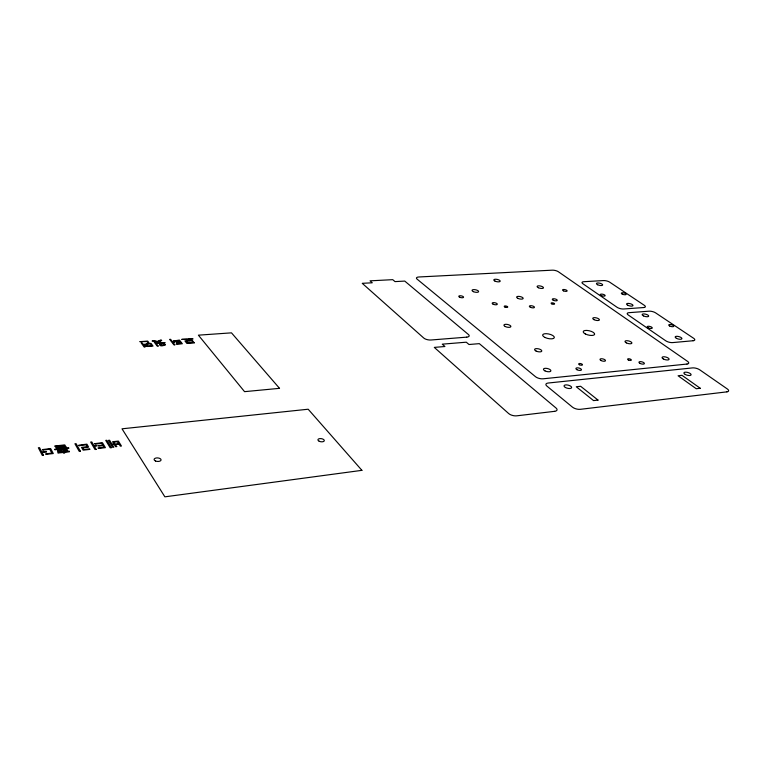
<?xml version="1.0" encoding="UTF-8"?>
<svg xmlns="http://www.w3.org/2000/svg" width="767" height="767" viewBox="0 0 767 767"><rect width="100%" height="100%" fill="white"/><g stroke="black" fill="none" stroke-linecap="round" stroke-linejoin="round"><path stroke-width="1.15" d="M57.899 450.67L61.619 449.635L61.312 449.078L54.86 449.788L54.601 449.309L68.637 447.765L68.896 448.235L62.482 448.944L62.779 449.51L67.132 449.644A1.371 0.681 1.9 0 1 67.573 449.951L67.678 450.152A1.371 0.681 1.9 0 1 67.563 450.497L63.287 451.581L58.397 451.523A1.371 0.681 1.7 0 1 57.937 451.236L57.813 450.996M175.029 340.816L178.816 340.529L179.881 341.871L176.372 342.13L180.168 342.245L181.108 343.443L176.276 343.789L176.583 344.182L182.345 343.76L179.459 340.088L173.467 340.989A21.936 9.453 5.7 0 1 175.029 340.816M155.998 341.507L156.899 341.794A2.033 0.863 5.2 0 1 157.571 342.226L158.501 342.159M160.869 340.107L161.712 340.423A6.404 2.732 5.4 0 0 158.874 341.267L158.472 341.66A2.061 0.872 5.3 0 0 158.491 342.159M57.832 451.034A1.371 0.681 1.7 0 1 57.918 450.699M156.017 341.488A6.788 2.895 5.1 0 0 152.182 341.123L152.403 340.711A7.037 3.001 5.1 0 1 157.532 341.545A6.75 2.876 5.4 0 1 160.936 340.174M159.996 344.575C165.336 347.47 165.26 342.005 160.015 344.517M165.375 344.747C157.197 348.841 158.357 339.973 165.375 344.795M66.413 450.239C57.525 453.441 57.487 448.676 66.413 450.239M79.269 445.694L78.665 445.253L81.11 444.85A78.157 40.67 2.5 0 1 82.721 444.649L86.92 444.16L88.636 447.123L82.97 447.755L83.967 449.491L89.634 448.858L89.931 449.376L83.104 450.143L81.532 447.372L87.189 446.749L86.067 444.802L79.269 445.694M42.99 450.047L42.473 449.577L50.641 448.561L53.287 453.546L45.867 454.38L45.589 453.834L51.82 453.144L49.74 449.222L42.99 450.047M94.811 443.633L95.041 444.151A26.385 13.25 2.8 0 1 96.968 443.863L101.599 443.326L102.692 445.148L98.397 445.627L98.694 446.126L102.989 445.646L103.957 447.276L98.042 447.938L98.349 448.455L105.405 447.669L102.442 442.693L94.811 443.633M361.909 470.344L164.876 496.834L122.011 428.811L308.181 409.223L361.909 470.344M554.666 411.323L516.728 415.829A5.887 2.598 13.1 0 1 508.713 413.586L434.285 347.393L444.927 346.511L442.252 344.162L466.288 342.197L469.001 344.508L479.317 343.645L556.046 408.034A5.8 2.493 13.8 0 1 554.666 411.323M726.905 391.86L580.322 409.319A5.762 2.435 14.2 0 1 572.46 407.143L546.852 386.05A5.59 2.32 13.5 0 1 548.223 383.021L692.524 367.901A5.292 1.975 15.5 0 1 699.734 369.819L727.289 388.936A5.455 2.061 16.2 0 1 726.905 391.86M598.011 400.086L593.572 400.604L576.266 386.76L580.657 386.29L598.011 400.086M700.242 388.265L696.244 388.735L678.066 375.763L682.036 375.341L700.242 388.265M69.164 451.284L57.755 452.559L58.014 453.038L63.153 452.463L63.536 453.163L64.696 453.029L64.313 452.329L69.433 451.763L69.164 451.284M116.699 446.576L115.587 446.701L114.187 444.409L112.241 444.62L113.832 447.238L112.701 447.372L108.444 440.344L109.576 440.22L111.934 444.112L113.88 443.892L112.567 441.734L118.406 441.092L121.454 446.039L120.352 446.164L119.144 444.198L115.501 444.601L116.699 446.576M43.498 455.291L42.31 455.425L38.35 447.755L39.529 447.621L41.782 451.964L46.298 451.456L46.576 451.984L42.051 452.482L43.498 455.291M80.334 451.159L79.174 451.293L74.936 443.757L76.086 443.633L80.334 451.159M96.143 449.385L95.003 449.52L90.65 442.051L91.791 441.926L94.005 445.723L96.901 445.397L97.198 445.905L94.303 446.221L96.143 449.385M111.349 447.679L110.189 447.813L105.731 440.402L106.881 440.277L111.349 447.679M65.952 446.969L57.333 447.918L57.026 447.343L65.636 446.404L64.811 444.898L54.716 446.001L54.975 446.48L63.92 445.502L64.236 446.078L55.627 447.017L56.432 448.532L66.211 447.458L65.952 446.969M117.619 441.715L113.976 442.118L115.184 444.093L118.827 443.69L117.619 441.715M156.832 343.127L165.164 342.811L161.377 342.715L160.619 341.708L159.661 341.775L160.428 342.791L156.832 343.127M686.992 364.057L543.074 378.802A5.513 2.263 13.2 0 1 535.558 376.741L417.037 279.092A4.784 1.735 10.5 0 1 418.83 276.983L552.24 270.176A4.516 1.524 12.5 0 1 558.386 271.758L687.558 361.372A5.225 1.937 15.3 0 1 686.992 364.057M279.524 388.332L244.558 391.659L198.385 335.169L231.481 332.849L279.524 388.332M693.109 340.74L672.63 342.6A5.033 1.812 14.8 0 1 665.727 340.788L628.192 314.94A4.823 1.697 14 0 1 628.988 312.668L649.083 311.181A4.794 1.659 14.2 0 1 655.622 312.878L693.627 338.285A4.995 1.764 15 0 1 693.109 340.74M466.748 337.144L430.939 340.002A5.311 2.138 10.8 0 1 423.777 338.055L362.235 283.32L372.273 282.793L370.039 280.837L392.733 279.667L395.005 281.604L404.755 281.086L468.455 334.537A5.235 2.071 11.5 0 1 466.748 337.144M146.698 345.562L144.234 345.735L143.573 344.834L146.027 344.661L146.698 345.562M146.967 345.936L144.503 346.118L145.145 346.981L144.177 347.058L141.195 342.964L142.154 342.897L143.295 344.46L150.984 343.328L153.026 346.07L147.379 346.483L146.967 345.936M192.987 342.523L187.474 342.926L186.122 341.219L191.616 340.816L192.987 342.523M151.789 345.754L148.041 346.032L146.593 344.057L150.322 343.779L151.789 345.754M194.233 342.839L186.851 343.376L184.885 340.893L188.097 340.663L187.081 339.397L181.731 339.378L192.738 338.592L193.044 338.966L188.02 339.33L189.037 340.596L192.249 340.366L194.233 342.839M158.146 346.032L157.197 346.099L154.225 342.14L155.174 342.072L158.146 346.032M174.847 344.805L173.908 344.872L169.651 339.369L170.581 339.302L172.748 342.101L175.116 341.929L173.035 342.475L174.847 344.805M147.053 341.545L139.834 341.651L147.724 341.094L149.019 342.839L148.06 342.907L147.053 341.545M643.657 307.548L623.619 308.986A4.765 1.659 13.7 0 1 617.08 307.289L582.862 283.723A4.583 1.553 13 0 1 583.831 281.7L603.466 280.569A4.554 1.524 13.3 0 1 609.679 282.16L644.366 305.352A4.727 1.62 14 0 1 643.657 307.548M545.069 337.499A5.983 2.282 12.9 0 0 554.32 337.643A5.983 2.282 12.9 0 0 546.104 333.674A5.983 2.282 12.9 0 0 545.069 337.499M585.355 333.961A5.887 2.196 13.5 0 0 594.607 334.431A5.887 2.196 13.5 0 0 586.793 330.414A5.887 2.196 13.5 0 0 585.355 333.961M563.524 290.856A2.339 0.815 12.8 0 0 567.129 290.961A2.339 0.815 12.8 0 0 563.898 289.485A2.339 0.815 12.8 0 0 563.524 290.856M459.769 297.27A2.445 0.901 11.2 0 0 463.556 297.26A2.445 0.901 11.2 0 0 460.171 295.755A2.445 0.901 11.2 0 0 459.769 297.27M155.557 461.015A3.499 1.774 4.2 0 0 161.06 460.037A3.499 1.774 4.2 0 0 156.142 457.985A3.499 1.774 4.2 0 0 155.557 461.015M319.177 441.236A3.221 1.572 8.7 0 0 324.278 440.766A3.221 1.572 8.7 0 0 319.868 438.599A3.221 1.572 8.7 0 0 319.177 441.236M473.421 291.661A3.365 1.227 11.4 0 0 478.618 291.652A3.365 1.227 11.4 0 0 473.92 289.6A3.365 1.227 11.4 0 0 473.421 291.661M538.386 287.73A3.279 1.15 12.4 0 0 543.477 287.893A3.279 1.15 12.4 0 0 539 285.832A3.279 1.15 12.4 0 0 538.386 287.73M530.39 307.27A2.598 0.949 12.4 0 0 534.446 307.375A2.598 0.949 12.4 0 0 530.908 305.697A2.598 0.949 12.4 0 0 530.39 307.27M551.847 303.885A1.764 0.633 12.7 0 0 554.589 303.953A1.764 0.633 12.7 0 0 552.154 302.821A1.764 0.633 12.7 0 0 551.847 303.885M504.907 307.03A1.802 0.662 12 0 0 507.735 307.107A1.802 0.662 12 0 0 505.319 305.947A1.802 0.662 12 0 0 504.907 307.03M579.382 364.728A1.965 0.777 13.8 0 0 582.469 364.871A1.965 0.777 13.8 0 0 579.89 363.481A1.965 0.777 13.8 0 0 579.382 364.728M628.365 359.963A1.927 0.738 14.5 0 0 631.346 360.097A1.927 0.738 14.5 0 0 628.748 358.745A1.927 0.738 14.5 0 0 628.365 359.963M601.05 360.528A2.819 1.093 14.1 0 0 605.46 360.73A2.819 1.093 14.1 0 0 601.702 358.745A2.819 1.093 14.1 0 0 601.05 360.528M640.042 363.405A2.809 1.074 14.7 0 0 644.385 363.596A2.809 1.074 14.7 0 0 640.56 361.621A2.809 1.074 14.7 0 0 640.042 363.405M576.918 369.694A2.886 1.15 13.8 0 0 581.453 369.895A2.886 1.15 13.8 0 0 577.666 367.844A2.886 1.15 13.8 0 0 576.918 369.694M493.143 304.192A2.608 0.968 11.8 0 0 497.275 304.298A2.608 0.968 11.8 0 0 493.785 302.62A2.608 0.968 11.8 0 0 493.143 304.192M553.314 300.261A2.55 0.911 12.7 0 0 557.254 300.367A2.55 0.911 12.7 0 0 553.745 298.747A2.55 0.911 12.7 0 0 553.314 300.261M517.898 298.363A3.365 1.218 12.2 0 0 523.161 298.507A3.365 1.218 12.2 0 0 518.607 296.369A3.365 1.218 12.2 0 0 517.898 298.363M505.271 326.531A3.557 1.361 12.2 0 0 510.86 326.646A3.557 1.361 12.2 0 0 506.076 324.297A3.557 1.361 12.2 0 0 505.271 326.531M536.047 351.027A3.691 1.448 12.9 0 0 541.78 351.104A3.691 1.448 12.9 0 0 536.747 348.611A3.691 1.448 12.9 0 0 536.047 351.027M626.361 342.878A3.567 1.323 14.2 0 0 631.883 343.146A3.567 1.323 14.2 0 0 627.07 340.701A3.567 1.323 14.2 0 0 626.361 342.878M593.994 319.657A3.432 1.246 13.5 0 0 599.391 319.954A3.432 1.246 13.5 0 0 594.818 317.653A3.432 1.246 13.5 0 0 593.994 319.657M544.982 370.883A3.816 1.544 13.3 0 0 550.879 370.921A3.816 1.544 13.3 0 0 545.653 368.294A3.816 1.544 13.3 0 0 544.982 370.883M663.321 358.937A3.643 1.361 15 0 0 669.064 359.397A3.643 1.361 15 0 0 664.318 356.78A3.643 1.361 15 0 0 663.321 358.937M565.432 387.498A3.902 1.611 13.8 0 0 571.607 387.728A3.902 1.611 13.8 0 0 566.497 384.89A3.902 1.611 13.8 0 0 565.432 387.498M685.247 374.449A3.739 1.409 15.5 0 0 691.086 374.9A3.739 1.409 15.5 0 0 686.168 372.177A3.739 1.409 15.5 0 0 685.247 374.449M495.012 281.115A3.279 1.16 11.7 0 0 500.18 281.288A3.279 1.16 11.7 0 0 495.798 279.236A3.279 1.16 11.7 0 0 495.012 281.115M622.305 294.135A2.474 0.834 13.6 0 0 626.16 294.365A2.474 0.834 13.6 0 0 622.823 292.764A2.474 0.834 13.6 0 0 622.305 294.135M601.223 295.496A2.493 0.853 13.3 0 0 605.134 295.736A2.493 0.853 13.3 0 0 601.807 294.106A2.493 0.853 13.3 0 0 601.223 295.496M627.847 305.276A3.317 1.141 13.8 0 0 632.986 305.582A3.317 1.141 13.8 0 0 628.509 303.406A3.317 1.141 13.8 0 0 627.847 305.276M597.618 284.739A3.202 1.083 13.2 0 0 602.641 285.056A3.202 1.083 13.2 0 0 598.375 282.994A3.202 1.083 13.2 0 0 597.618 284.739M643.475 315.889A3.375 1.179 14.1 0 0 648.671 316.186A3.375 1.179 14.1 0 0 644.079 313.943A3.375 1.179 14.1 0 0 643.475 315.889M676.417 338.305A3.499 1.246 14.9 0 0 681.901 338.765A3.499 1.246 14.9 0 0 677.319 336.32A3.499 1.246 14.9 0 0 676.417 338.305M648.23 327.825A2.627 0.93 14.3 0 0 652.276 328.036A2.627 0.93 14.3 0 0 648.69 326.272A2.627 0.93 14.3 0 0 648.23 327.825M669.649 325.975A2.608 0.911 14.6 0 0 673.752 326.33A2.608 0.911 14.6 0 0 670.348 324.527A2.608 0.911 14.6 0 0 669.649 325.975"/></g></svg>
